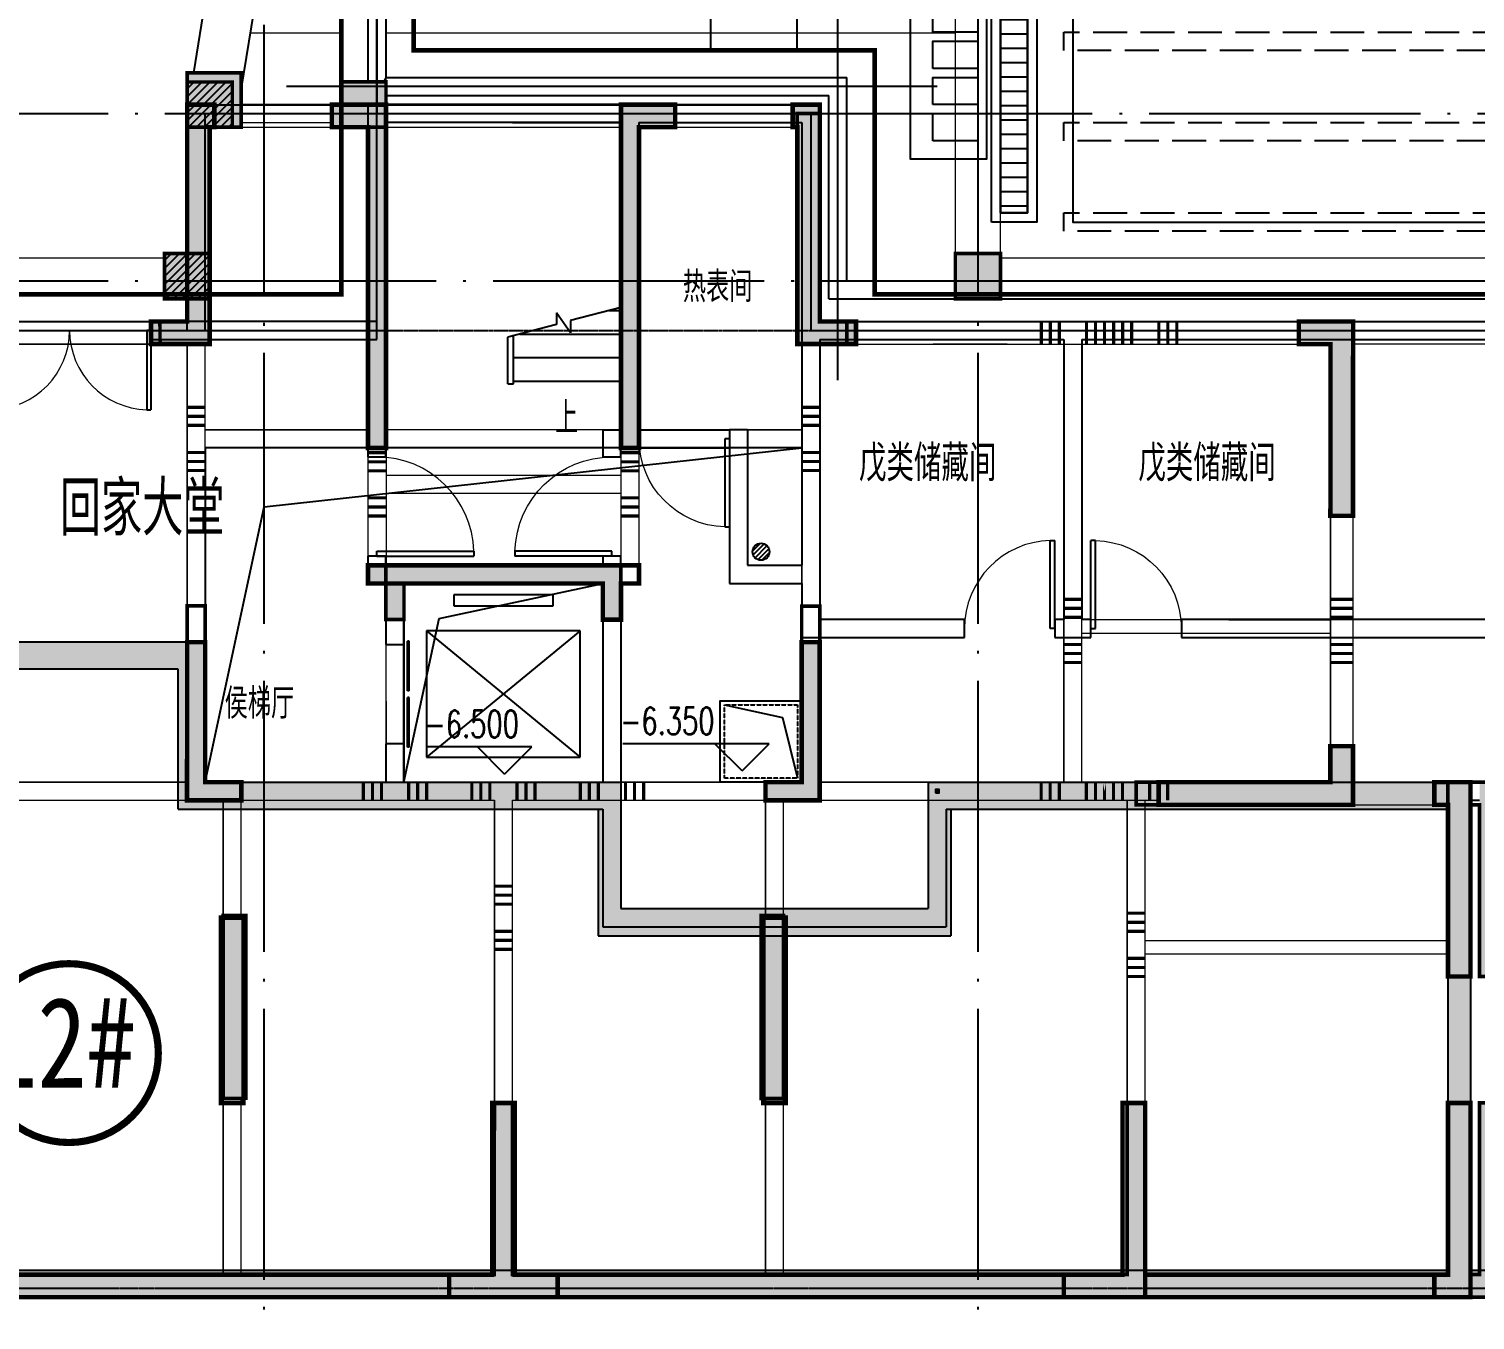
# Model space of a CAD drawing. Extents: x 290727 to 13733020, y 1731457 to 3643100.
# Drawn here: x 613512 to 629512, y 2141326 to 2155617 of the extents above; entities that cross this region are included whole.
import ezdxf
from ezdxf.enums import TextEntityAlignment as Align

# ---------------------------------------------------------------- set-up
doc = ezdxf.new("R2010")
doc.units = 0
doc.header["$LTSCALE"] = 10
for name, pattern in [('__DASH', [0.35, 0.25, -0.1]), ('DASH', [0.35, 0.25, -0.1]), ('DASHED', [0.75, 0.5, -0.25]), ('DOTE', [2.42, 2, -0.2, 0.02, -0.2]), ('线型3', [500, 300, -200])]:
    doc.linetypes.add(name, pattern=pattern)
doc.layers.get('0').update_dxf_attribs({"linetype": 'CONTINUOUS'})
for name, color, linetype in [('AXIS', 3, 'CONTINUOUS'), ('BEAM_CON', 4, 'CONTINUOUS'), ('BEAM_CONT', 4, 'CONTINUOUS'), ('BEAM_DASH', 144, 'DASHED'), ('BEAM_SE', 144, 'DASHED'), ('COLU', 2, 'CONTINUOUS'), ('COLUMN', 9, 'CONTINUOUS'), ('DIM_ELEV', 3, 'CONTINUOUS'), ('DIM_SYMB', 3, 'CONTINUOUS'), ('DIM_给水', 3, 'CONTINUOUS'), ('DOTE', 8, 'DOTE'), ('EQUIP_地漏', 7, 'CONTINUOUS'), ('EVTR', 2, 'CONTINUOUS'), ('pl', 7, 'CONTINUOUS'), ('PROMPT', 1, 'CONTINUOUS'), ('PUB_HATCH', 8, 'CONTINUOUS'), ('PUB_TEXT', 7, 'CONTINUOUS'), ('STAIR', 2, 'CONTINUOUS'), ('TWT_TEXT', 7, 'CONTINUOUS'), ('WALL', 255, 'CONTINUOUS'), ('WINDOW', 4, 'CONTINUOUS'), ('主楼楼号', 6, 'CONTINUOUS'), ('作业图', 4, 'CONTINUOUS'), ('回家路线', 4, 'CONTINUOUS'), ('排水', 61, 'CONTINUOUS'), ('文字', 4, 'CONTINUOUS'), ('柱', 2, 'CONTINUOUS'), ('水箱', 7, 'CONTINUOUS'), ('洞口边线', 7, 'CONTINUOUS'), ('看线', 163, 'CONTINUOUS'), ('防火分区示意线', 4, 'CONTINUOUS'), ('防火分区线', 7, 'CONTINUOUS')]:
    doc.layers.add(name, color=color, linetype=linetype)
doc.layers.add('DIM_MODI', color=6, linetype='CONTINUOUS', plot=False)
for name, color, linetype, lineweight in [('S_ConcWall', 8, 'CONTINUOUS', 35), ('S_DoorDash', 174, '线型3', 18), ('S_Hole', 9, 'CONTINUOUS', 18), ('S_SubBeamHoop', 1, 'CONTINUOUS', 40)]:
    doc.layers.add(name, color=color, linetype=linetype, lineweight=lineweight)
doc.layers.get('0').off()
doc.styles.add('_TCH_DIM', font='SIMPLEX', dxfattribs={"bigfont": 'GBCBIG'})
doc.styles.add('HNSJY', font='HNSJY-07', dxfattribs={"width": 0.8, "bigfont": 'HNSJY-HZ'})
doc.styles.add('黑体', font='simhei.ttf', dxfattribs={"width": 0.7})
pattern_1 = [(90, (-619662.33, -2149479.24), (-158.75, 1e-14), [])]

# ---------------------------------------------------------------- blocks, each defined once
blk = doc.blocks.new('A$C55C93FC2')
at = {"layer": 'DOTE', "linetype": 'DOTE', "ltscale": 150}
for p, q in [((131184.1, 127235.5), (131184.1, 12200)), ((139084.1, 127235.5), (139084.1, 12200)), ((10299.5, 28242.4), (252290.8, 28242.4)), ((10299.5, 26392.4), (252290.8, 26392.4)), ((10299.5, 15242.4), (252290.8, 15242.4))]:
    blk.add_line(p, q, dxfattribs=at)
blk = doc.blocks.new('A$C1EDA5D86')
at = {"layer": 'DOTE'}
for p, q in [((5961, 19100), (71664, 19100)), ((5961, 8500), (71664, 8500))]:
    blk.add_line(p, q, dxfattribs=at)
blk = doc.blocks.new('A$C77C449D8')
at = {"layer": '看线'}
h = blk.add_hatch(dxfattribs=at)
h.set_pattern_fill('ANSI31', color=256, scale=100, angle=45, style=0)
h.set_pattern_definition(pattern_1)
h.paths.add_polyline_path([(7250, 8051), (4400, 8051), (4400, 8351), (7250, 8351)])
h = blk.add_hatch(dxfattribs=at)
h.set_pattern_fill('ANSI31', color=256, scale=100, angle=45, style=0)
h.set_pattern_definition(pattern_1)
h.paths.add_polyline_path([(13700, 8351), (8950, 8351), (8950, 8051), (13700, 8051)])
h = blk.add_hatch(dxfattribs=at)
h.set_pattern_fill('ANSI31', color=256, scale=100, angle=495.0027, style=0)
h.set_pattern_definition([(180.002708, (-620762.33, -2149479.24), (0.007502, -158.75), [])])
h.paths.add_polyline_path([(4700, 8051), (4400, 8051), (4400, 4101), (4700, 4101)])
h = blk.add_hatch(dxfattribs=at)
h.set_pattern_fill('ANSI31', color=256, scale=100, angle=495.0027, style=0)
h.set_pattern_definition([(180.002708, (-619462.33, -2149479.24), (0.007502, -158.75), [])])
h.paths.add_polyline_path([(13700, 4101), (13400, 4101), (13400, 8051), (13700, 8051)])
for points in [[(4300, 4001), (4300, 4501), (4300, 4501), (4300, 8451), (7250, 8451), (7250, 7951), (4800, 7951), (4800, 4001)], [(7250, 8051), (4400, 8051), (4400, 8351), (7250, 8351)], [(8950, 8451), (13800, 8451), (13800, 4001), (13300, 4001), (13300, 7951), (8950, 7951)], [(13700, 8351), (8950, 8351), (8950, 8051), (13700, 8051)], [(4700, 8051), (4400, 8051), (4400, 4101), (4700, 4101)], [(13700, 4101), (13400, 4101), (13400, 8051), (13700, 8051)]]:
    blk.add_lwpolyline(points, close=True)
at = {"layer": 'DIM_给水', "color": 8}
for points in [[(1191, 7101), (2151, 7101), (2151, 7701), (1191, 7701), (1191, 7101)], [(4250, 7601), (3400, 7601), (3400, 4701), (4250, 4701), (4250, 7601)], [(1191, 5901), (2151, 5901), (2151, 6501), (1191, 6501), (1191, 5901)]]:
    blk.add_lwpolyline(points, dxfattribs=at)
at = {"layer": 'TWT_TEXT', "color": 8}
for points in [[(3650, 6101), (3650, 6401), (4150, 6401), (4150, 6101)], [(3650, 5701), (3650, 6001), (4150, 6001), (4150, 5701)], [(3650, 5301), (3650, 5601), (4150, 5601), (4150, 5301)], [(3650, 4901), (3650, 5201), (4150, 5201), (4150, 4901)]]:
    blk.add_lwpolyline(points, close=True, dxfattribs=at)
at = {"layer": '排水'}
for points in [[(4400, 4101), (4400, 4401), (4400, 4401), (4400, 8351), (7250, 8351), (7250, 8051), (4700, 8051), (4700, 4101)], [(8950, 8351), (13700, 8351), (13700, 4101), (13400, 4101), (13400, 8051), (8950, 8051)]]:
    blk.add_lwpolyline(points, close=True, dxfattribs=at)
at = {"layer": '水箱', "color": 8, "linetype": '__DASH', "ltscale": 150, "flags": 128}
for points in [[(5100, 7401), (5100, 7601), (13100, 7601), (13300, 7601), (13300, 7401)], [(5100, 6401), (5100, 6601), (13100, 6601), (13300, 6601), (13300, 6401)], [(5100, 5901), (5100, 6101), (13100, 6101), (13300, 6101), (13300, 5901)], [(5100, 4901), (5100, 5101), (13100, 5101), (13300, 5101), (13300, 4901)], [(5100, 3901), (5100, 4101), (13100, 4101), (13300, 4101), (13300, 3901)]]:
    blk.add_lwpolyline(points, close=True, dxfattribs=at)
at = {"layer": '水箱', "color": 8, "linetype": 'Continuous', "flags": 128}
blk.add_lwpolyline([(5200, 7501), (5200, 4001), (13200, 4001), (13200, 7501)], close=True, dxfattribs=at)
blk = doc.blocks.new('A$C0FD13E37')
h = blk.add_hatch(color=0)
h.dxf.hatch_style = 1
h.paths.add_polyline_path([(13575, 4200), (13825, 4200), (13825, 2150), (13575, 2150)])
h.paths.add_polyline_path([(7575, 4200), (7825, 4200), (7825, 2150), (7575, 2150)])
h.paths.add_polyline_path([(3600, 0), (3600, 2150), (3850, 2150), (3850, 250), (4500, 250), (4500, 0)])
h.paths.add_polyline_path([(8800, 12950), (8800, 13200), (9400, 13200), (9400, 9400), (9200, 9400), (9200, 12950)])
h.paths.add_polyline_path([(12200, 12950), (12200, 9400), (12000, 9400), (12000, 13200), (12600, 13200), (12600, 12950)])
h.paths.add_polyline_path([(7200, 5500), (7200, 7250), (7400, 7250), (7400, 5700), (7800, 5700), (7800, 5500)])
h.paths.add_polyline_path([(14000, 5700), (14000, 7250), (14200, 7250), (14200, 5500), (13600, 5500), (13600, 5700)])
h.paths.add_polyline_path([(0, 0), (0, 2150), (250, 2150), (250, 250), (400, 250), (400, 0)])
h.paths.add_polyline_path([(250, 5450), (250, 3550), (0, 3550), (0, 5700), (400, 5700), (400, 5450)])
h.paths.add_polyline_path([(10100, 250), (10575, 250), (10575, 2150), (10825, 2150), (10825, 250), (11300, 250), (11300, 0), (10575, 0), (10100, 0)])
h.paths.add_polyline_path([(17550, 250), (17550, 2150), (17800, 2150), (17800, 0), (16900, 0), (16900, 250)])
h.paths.add_polyline_path([(19850, 5700), (19850, 6050), (20100, 6050), (20100, 5450), (17950, 5450), (17950, 5700)])
h.paths.add_polyline_path([(7450, 12950), (7450, 10550), (6800, 10550), (6800, 10800), (7200, 10800), (7200, 13200), (7500, 13200), (7500, 12950)])
h.paths.add_polyline_path([(14200, 13200), (14200, 10800), (14600, 10800), (14600, 10550), (13950, 10550), (13950, 12950), (13900, 12950), (13900, 13200)])
h.paths.add_polyline_path([(19850, 10550), (19500, 10550), (19500, 10800), (20100, 10800), (20100, 8650), (19850, 8650)])
h.paths.add_polyline_path([(1300, 5450), (1300, 6100), (1550, 6100), (1550, 5700), (3450, 5700), (3450, 5450)])
h.paths.add_polyline_path([(1550, 10550), (1550, 8650), (1300, 8650), (1300, 10800), (1900, 10800), (1900, 10550)])
h.paths.add_polyline_path([(28775, 4200), (29025, 4200), (29025, 2150), (28775, 2150)])
h.paths.add_polyline_path([(34775, 4199), (35025, 4199), (35025, 2149), (34775, 2149)])
h.paths.add_polyline_path([(38750, 250), (38750, 2149), (39000, 2149), (39000, 0), (38100, 0), (38100, 250)])
h.paths.add_polyline_path([(33400, 12949), (33800, 12949), (33800, 13199), (33200, 13199), (33200, 9399), (33400, 9399)])
h.paths.add_polyline_path([(30600, 13200), (30600, 9400), (30400, 9400), (30400, 12950), (30000, 12950), (30000, 13200)])
h.paths.add_polyline_path([(35200, 5700), (35200, 7249), (35400, 7249), (35400, 5500), (34800, 5500), (34800, 5700)])
h.paths.add_polyline_path([(28400, 5500), (28400, 7250), (28600, 7250), (28600, 5700), (29000, 5700), (29000, 5500)])
h.paths.add_polyline_path([(31300, 250), (31774, 250), (31775, 2150), (32025, 2150), (32024, 250), (32500, 250), (32500, 0), (32024, 0), (31300, 0)])
h.paths.add_polyline_path([(24800, 0), (24800, 2150), (25050, 2150), (25050, 250), (25700, 250), (25700, 0)])
h.paths.add_polyline_path([(22500, 5450), (22500, 6050), (22750, 6050), (22750, 5700), (24650, 5700), (24650, 5450)])
h.paths.add_polyline_path([(22500, 10800), (23100, 10800), (23100, 10550), (22750, 10550), (22750, 8650), (22500, 8650)])
h.paths.add_polyline_path([(28650, 12950), (28650, 10550), (28000, 10550), (28000, 10800), (28400, 10800), (28400, 13200), (28700, 13200), (28700, 12950)])
h.paths.add_polyline_path([(35400, 13199), (35400, 10799), (35800, 10799), (35800, 10549), (35150, 10549), (35150, 12949), (35100, 12949), (35100, 13199)])
h.paths.add_polyline_path([(41050, 5700), (41050, 6099), (41300, 6099), (41300, 5450), (39150, 5450), (39150, 5700)])
h.paths.add_polyline_path([(41300, 10799), (41300, 8649), (41050, 8649), (41050, 10549), (40700, 10549), (40700, 10799)])
h.paths.add_polyline_path([(42350, 5450), (42200, 5450), (42200, 5700), (42600, 5700), (42600, 3549), (42350, 3549)])
h.paths.add_polyline_path([(42600, 0), (42200, 0), (42200, 250), (42350, 250), (42350, 2149), (42600, 2149)])
h.paths.add_polyline_path([(21600, 0), (21175, 0), (21000, 0), (21000, 250), (21175, 250), (21175, 2150), (21425, 2150), (21425, 250), (21600, 250)])
h.paths.add_polyline_path([(30600, 8100), (30400, 8100), (30400, 7900), (30600, 7900), (30600, 7500), (30800, 7500), (30800, 7900), (33000, 7899), (33000, 7500), (33200, 7500), (33200, 7900), (33200, 7900), (33200, 8099)])
h.paths.add_polyline_path([(56275, 4200), (56525, 4200), (56525, 2150), (56275, 2150)])
h.paths.add_polyline_path([(50275, 4200), (50525, 4200), (50525, 2150), (50275, 2150)])
h.paths.add_polyline_path([(46300, 0), (46300, 2150), (46550, 2150), (46550, 250), (47200, 250), (47200, 0)])
h.paths.add_polyline_path([(51500, 12950), (51500, 13200), (52100, 13200), (52100, 9400), (51900, 9400), (51900, 12950)])
h.paths.add_polyline_path([(54900, 12950), (54900, 9400), (54700, 9400), (54700, 13200), (55300, 13200), (55300, 12950)])
h.paths.add_polyline_path([(49900, 5500), (49900, 7250), (50100, 7250), (50100, 5700), (50500, 5700), (50500, 5500)])
h.paths.add_polyline_path([(56700, 5700), (56700, 7250), (56900, 7250), (56900, 5500), (56300, 5500), (56300, 5700)])
h.paths.add_polyline_path([(42700, 0), (42700, 2150), (42950, 2150), (42950, 250), (43100, 250), (43100, 0)])
h.paths.add_polyline_path([(42950, 5450), (42950, 3550), (42700, 3550), (42700, 5700), (43100, 5700), (43100, 5450)])
h.paths.add_polyline_path([(52800, 250), (53275, 250), (53275, 2150), (53525, 2150), (53525, 250), (54000, 250), (54000, 0), (53275, 0), (52800, 0)])
h.paths.add_polyline_path([(60250, 250), (60250, 2150), (60500, 2150), (60500, 0), (59600, 0), (59600, 250)])
h.paths.add_polyline_path([(62550, 5700), (62550, 6050), (62800, 6050), (62800, 5450), (60300, 5450), (60300, 5700)])
h.paths.add_polyline_path([(50150, 12950), (50150, 10550), (49500, 10550), (49500, 10800), (49900, 10800), (49900, 13200), (50200, 13200), (50200, 12950)])
h.paths.add_polyline_path([(56900, 13200), (56900, 10800), (57300, 10800), (57300, 10550), (56650, 10550), (56650, 12950), (56600, 12950), (56600, 13200)])
h.paths.add_polyline_path([(62550, 10550), (62200, 10550), (62200, 10800), (62800, 10800), (62800, 8650), (62550, 8650)])
h.paths.add_polyline_path([(44000, 5450), (44000, 6100), (44250, 6100), (44250, 5700), (46500, 5700), (46500, 5450)])
h.paths.add_polyline_path([(44250, 10550), (44250, 8650), (44000, 8650), (44000, 10800), (44600, 10800), (44600, 10550)])
h.paths.add_polyline_path([(63850, 0), (63675, 0), (63675, 250), (63850, 250), (63850, 2150), (64100, 2150), (64100, 250), (64100, 0)])
h.paths.add_polyline_path([(63850, 3549), (63850, 5450), (63700, 5450), (63700, 5700), (64100, 5700), (64100, 3549)])
h.paths.add_polyline_path([(52100, 8100), (51900, 8100), (51900, 7900), (52100, 7900), (52100, 7500), (52300, 7500), (52300, 7900), (54500, 7900), (54500, 7500), (54700, 7500), (54700, 7900), (54900, 7900), (54900, 8100)])
h.paths.add_polyline_path([(9600, 7900), (11800, 7900)], flags=17)
edge = h.paths.add_edge_path()
edge.add_line((11800, 7500), (11800, 7900))
edge.add_line((11800, 7500), (11800, 7900))
edge = h.paths.add_edge_path()
edge.add_line((12000, 8100), (9400, 8100))
edge.add_line((9400, 8100), (9200, 8100))
edge.add_line((9200, 8100), (9200, 7900))
edge.add_line((9200, 7900), (9400, 7900))
at = {"layer": 'S_ConcWall', "color": 0, "lineweight": 35, "ltscale": 1}
for points in [[(28650, 12950), (28650, 10550), (28000, 10550), (28000, 10800), (28400, 10800), (28400, 13200), (28700, 13200), (28700, 12950)], [(30600, 13200), (30600, 9400), (30400, 9400), (30400, 12950), (30000, 12950), (30000, 13200)], [(33400, 12949), (33800, 12949), (33800, 13199), (33200, 13199), (33200, 9399), (33400, 9399)], [(35400, 13199), (35400, 10799), (35800, 10799), (35800, 10549), (35150, 10549), (35150, 12949), (35100, 12949), (35100, 13199)], [(41300, 10799), (41300, 8649), (41050, 8649), (41050, 10549), (40700, 10549), (40700, 10799)], [(28400, 5500), (28400, 7250), (28600, 7250), (28600, 5700), (29000, 5700), (29000, 5500)], [(35200, 5700), (35200, 7249), (35400, 7249), (35400, 5500), (34800, 5500), (34800, 5700)], [(41050, 5700), (41050, 6099), (41300, 6099), (41300, 5450), (39150, 5450), (39150, 5700)], [(42350, 5450), (42200, 5450), (42200, 5700), (42600, 5700), (42600, 3549), (42350, 3549)], [(28775, 4200), (29025, 4200), (29025, 2150), (28775, 2150)], [(34775, 4199), (35025, 4199), (35025, 2149), (34775, 2149)], [(31300, 250), (31774, 250), (31775, 2150), (32025, 2150), (32024, 250), (32500, 250), (32500, 0), (32024, 0), (31300, 0)], [(38750, 250), (38750, 2149), (39000, 2149), (39000, 0), (38100, 0), (38100, 250)], [(42600, 0), (42200, 0), (42200, 250), (42350, 250), (42350, 2149), (42600, 2149)]]:
    blk.add_lwpolyline(points, close=True, dxfattribs=at)
at = {"layer": 'S_ConcWall', "color": 0}
blk.add_lwpolyline([(30600, 8100), (30400, 8100), (30400, 7900), (30600, 7900), (30600, 7500), (30800, 7500), (30800, 7900), (33000, 7899), (33000, 7500), (33200, 7500), (33200, 7900), (33200, 7900), (33200, 8099)], close=True, dxfattribs=at)
blk = doc.blocks.new('A$C71BC4E5A')
at = {"layer": 'DIM_SYMB'}
blk.add_lwpolyline([(-525, 2010, 0, 0, 0), (-525, 2360, 80, 0, 0), (-525, 2660, 0, 0, 0)], format="xyseb", dxfattribs=at)
at = {"layer": 'STAIR'}
for p, q in [((-611, 2894), (-612, 2767)), ((-458, 2673), (-611, 2894)), ((100, 2955), (-457, 2808)), ((-33, 2920), (100, 2920)), ((100, 2140), (100, 2955)), ((-612, 2767), (-1150, 2625)), ((-457, 2808), (-458, 2673)), ((-1150, 2140), (-1150, 2625)), ((-1150, 2110), (-1150, 2625)), ((-1090, 2110), (-1090, 2641)), ((-1017, 2660), (100, 2660)), ((-1090, 2400), (100, 2400)), ((-1150, 2110), (-1090, 2110)), ((-1090, 2140), (100, 2140))]:
    blk.add_line(p, q, dxfattribs=at)
at = {"layer": 'PUB_TEXT', "style": '_TCH_DIM'}
blk.add_text('上', height=357, dxfattribs=at).set_placement((-629, 1555))
blk = doc.blocks.new('$TwtSys$00000141')
for p, q in [((-94, 8), (-10, 92)), ((-94, 8), (-10, 92)), ((-87, -35), (35, 87)), ((-87, -35), (35, 87)), ((-66, -66), (66, 66)), ((-66, -66), (66, 66)), ((-32, -87), (88, 33)), ((-32, -87), (88, 33)), ((11, -92), (92, -11)), ((11, -92), (92, -11))]:
    blk.add_line(p, q)
blk.add_circle((0, 0), 94)
blk.add_circle((0, 0), 94)
blk = doc.blocks.new('$DorLib2D$00000001')
for p, q in [((0.45, 0.975), (0.5, 0.975)), ((0.45, 0), (0.45, 0.975)), ((0.5, 0), (0.5, 0.975)), ((0.5, 0), (0.45, 0))]:
    blk.add_line(p, q)
at = {"lineweight": 13}
blk.add_arc((0.475, 0), 0.975, 91.4693, 180, dxfattribs=at)
blk = doc.blocks.new('$DorLib2D$00000127')
at = {"color": 0, "linetype": 'Continuous'}
for p, q in [((-0.033, 0.795, -93.75), (-0.533, 0.795, -93.75)), ((-0.533, 0.795, -93.75), (-0.533, 0.69, -93.75)), ((-0.033, 0.795, -93.75), (-0.033, 0.69, -93.75)), ((0.033, 0.795, -93.75), (0.033, 0.69, -93.75)), ((0.533, 0.795, -93.75), (0.033, 0.795, -93.75)), ((0.533, 0.795, -93.75), (0.533, 0.69, -93.75)), ((-0.033, 0.69, -93.75), (-0.533, 0.69, -93.75)), ((0.533, 0.69, -93.75), (0.033, 0.69, -93.75)), ((0.5, 0.5, -93.75), (-0.5, 0.5, -93.75))]:
    blk.add_line(p, q, dxfattribs=at)
blk = doc.blocks.new('$DorLib2D$00000002')
for p, q in [((-0.5, 0), (-0.5, 0.4875)), ((-0.475, 0.4875), (-0.5, 0.4875)), ((-0.475, 0), (-0.475, 0.4875)), ((0.475, 0), (0.475, 0.4875)), ((0.475, 0.4875), (0.5, 0.4875)), ((0.5, 0), (0.5, 0.4875)), ((-0.5, 0), (-0.475, 0)), ((0.5, 0), (0.475, 0))]:
    blk.add_line(p, q)
at = {"lineweight": 13}
for centre, start, end in [((-0.4875, 0), 0, 88.53072), ((0.4875, 0), 91.46928, 180)]:
    blk.add_arc(centre, 0.4875, start, end, dxfattribs=at)
blk = doc.blocks.new('_FZH')
blk.add_lwpolyline([(-0.5, -0.5), (0.5, -0.5), (0.5, 0.5), (-0.5, 0.5)], close=True)
at = {"layer": 'PUB_HATCH'}
blk.add_solid([(-0.5, -0.5), (0.5, -0.5), (-0.5, 0.5), (0.5, 0.5)], dxfattribs=at)
blk = doc.blocks.new('车库建筑作业图')
at = {"layer": 'PUB_HATCH', "linetype": 'Continuous'}
for points in [[(615163, 2148530), (615463, 2148830), (612562, 2148830), (612262, 2148530)], [(615163, 2148530), (615463, 2148830), (612562, 2148830), (612262, 2148530)], [(615163, 2146980), (615463, 2147280), (615463, 2148830), (615163, 2148530)], [(615163, 2146980), (615463, 2147280), (615463, 2148830), (615163, 2148530)], [(615463, 2147280), (615163, 2146980), (617562, 2146980), (617562, 2147280)], [(615463, 2147280), (615163, 2146980), (619812, 2146980), (620062, 2147280)], [(617562, 2147280), (617562, 2146980), (619862, 2146980), (620062, 2147280)], [(620062, 2147280), (619812, 2146980), (619812, 2145580), (620062, 2145880)], [(623462, 2147280), (623662, 2146980), (629212, 2146980), (629462, 2147280)], [(623712, 2146980), (623462, 2147280), (623462, 2145880), (623712, 2145580)], [(623462, 2147280), (623712, 2146980), (629212, 2146980), (629462, 2147280)], [(629462, 2147280), (629212, 2146980), (629212, 2141880), (629346, 2141780), (629462, 2141880)], [(629462, 2147280), (629212, 2146980), (629212, 2141880), (629346, 2141780), (629462, 2141880)], [(620062, 2145880), (619812, 2145580), (623712, 2145580), (623462, 2145880)], [(587162, 2141880), (586862, 2141580), (629362, 2141580), (629346, 2141780), (629212, 2141880)], [(587162, 2141880), (586862, 2141580), (629362, 2141580), (629346, 2141780), (629212, 2141880)], [(629346, 2141780), (629362, 2141580), (629662, 2141580), (629662, 2141880), (629462, 2141880)], [(629346, 2141780), (629362, 2141580), (650962, 2141580), (650662, 2141880), (629462, 2141880)]]:
    blk.add_hatch(color=256, dxfattribs=at).paths.add_polyline_path(points)
at = {"layer": 'PUB_HATCH'}
for points in [[(620062, 2147280), (619862, 2146980), (619862, 2145680), (620062, 2145880)], [(623662, 2146980), (623462, 2147280), (623462, 2145880), (623662, 2145680)], [(620062, 2145880), (619862, 2145680), (623662, 2145680), (623462, 2145880)]]:
    blk.add_hatch(color=256, dxfattribs=at).paths.add_polyline_path(points)
blk.add_lwpolyline([(622062, 2148180), (622062, 2147280), (621162, 2147280), (621162, 2148180)], close=True)
blk.add_lwpolyline([(621207, 2148135), (621850, 2147996), (622017, 2147325)])
at = {"layer": 'DIM_ELEV'}
for p, q in [((621702, 2147704), (620084, 2147704)), ((621402, 2147404), (621102, 2147704)), ((621402, 2147404), (621702, 2147704)), ((619075, 2147670), (617920, 2147670)), ((618775, 2147370), (618475, 2147670)), ((618775, 2147370), (619075, 2147670))]:
    blk.add_line(p, q, dxfattribs=at)
at = {"layer": 'DIM_MODI', "linetype": 'Continuous'}
blk.add_line((650962, 2141580), (586862, 2141580), dxfattribs=at)
at = {"layer": 'DOTE', "linetype": 'Continuous', "ltscale": 150}
blk.add_line((617363, 2153680), (617363, 2159180), dxfattribs=at)
at = {"layer": 'DOTE', "linetype": 'Continuous'}
for p, q in [((622462, 2151730), (622462, 2156080)), ((623562, 2154980), (616363, 2154980))]:
    blk.add_line(p, q, dxfattribs=at)
at = {"layer": 'EVTR'}
for p, q in [((618212, 2149355), (618212, 2149230)), ((619312, 2149355), (618212, 2149355)), ((619312, 2149230), (619312, 2149355)), ((618212, 2149230), (619312, 2149230)), ((619612, 2148955), (617912, 2148955)), ((617912, 2148955), (617912, 2147555)), ((619612, 2148955), (617912, 2147555)), ((617912, 2148955), (619612, 2147555)), ((619612, 2147555), (619612, 2148955)), ((617912, 2147555), (619612, 2147555))]:
    blk.add_line(p, q, dxfattribs=at)
at = {"layer": 'PROMPT'}
for p, q in [((623542, 2147160), (623582, 2147200)), ((623542, 2147200), (623582, 2147160))]:
    blk.add_line(p, q, dxfattribs=at)
blk.add_lwpolyline([(623542, 2147160), (623582, 2147160), (623582, 2147200), (623542, 2147200)], close=True, dxfattribs=at)
at = {"layer": 'WALL'}
for p, q in [((617263, 2156330), (617263, 2155029)), ((617463, 2155080), (617463, 2156330)), ((617438, 2155029), (617463, 2155080)), ((617262, 2154780), (617262, 2150880)), ((620162, 2154780), (617262, 2154780)), ((620162, 2154780), (622262, 2154780)), ((622262, 2154780), (622262, 2152380)), ((615262, 2152280), (615262, 2154680)), ((615262, 2154680), (615462, 2154680)), ((615462, 2152280), (615462, 2154680)), ((617462, 2150880), (617462, 2154580)), ((620062, 2154580), (617462, 2154580)), ((620062, 2154580), (620062, 2151180)), ((620262, 2154580), (620262, 2151180)), ((620262, 2154580), (622062, 2154580)), ((622062, 2154580), (622062, 2152280)), ((617362, 2152380), (614862, 2152380)), ((614862, 2152380), (614862, 2152180)), ((617362, 2152180), (617362, 2152380)), ((622262, 2152380), (625062, 2152380)), ((625062, 2152380), (629962, 2152380)), ((615262, 2152280), (615462, 2152280)), ((622062, 2152280), (622062, 2149680)), ((614862, 2152180), (617362, 2152180)), ((622262, 2152180), (624962, 2152180)), ((622262, 2152180), (622262, 2149580)), ((624962, 2152180), (624962, 2149080)), ((625162, 2152180), (625162, 2149080)), ((625162, 2152180), (629862, 2152180)), ((619862, 2151180), (620062, 2151180)), ((619862, 2151180), (619862, 2150880)), ((620262, 2150980), (620262, 2151180)), ((621462, 2151180), (621262, 2151180)), ((621262, 2151180), (621262, 2150980)), ((621462, 2151180), (621462, 2149680)), ((620062, 2150980), (620162, 2150980)), ((620062, 2150880), (620062, 2150980)), ((620162, 2150980), (620262, 2150980)), ((621262, 2150980), (621262, 2149480)), ((617262, 2150880), (617462, 2150880)), ((619862, 2150880), (620062, 2150880)), ((617462, 2149780), (617262, 2149780)), ((617262, 2149780), (617262, 2149480)), ((617462, 2149680), (617462, 2149780)), ((617462, 2149680), (617562, 2149680)), ((617562, 2149680), (619862, 2149680)), ((620062, 2149780), (619862, 2149780)), ((619862, 2149780), (619862, 2149680)), ((620062, 2149580), (620062, 2149780)), ((621462, 2149680), (622062, 2149680)), ((617262, 2149480), (617462, 2149480)), ((617462, 2149480), (617462, 2148805)), ((617662, 2148805), (617662, 2149480)), ((617662, 2149480), (619862, 2149480)), ((619862, 2149480), (619862, 2147280)), ((620062, 2149580), (620062, 2147280)), ((621262, 2149480), (622062, 2149480)), ((622062, 2149480), (622062, 2148880)), ((622262, 2149580), (622262, 2149080)), ((623863, 2149080), (622262, 2149080)), ((623863, 2148880), (623863, 2149080)), ((624962, 2149080), (624863, 2149080)), ((624863, 2149080), (624863, 2148880)), ((625263, 2149080), (625162, 2149080)), ((625263, 2148880), (625263, 2149080)), ((629862, 2149080), (626263, 2149080)), ((626263, 2149080), (626263, 2148880)), ((622062, 2148880), (623863, 2148880)), ((624863, 2148880), (625062, 2148880)), ((625062, 2148880), (625263, 2148880)), ((626263, 2148880), (629962, 2148880)), ((617462, 2148805), (617662, 2148805)), ((617662, 2147705), (617462, 2147705)), ((617462, 2147705), (617462, 2147280)), ((617662, 2147280), (617662, 2147705)), ((620062, 2147280), (620062, 2145880)), ((623462, 2147280), (623462, 2145880)), ((629462, 2147280), (629662, 2147280)), ((629462, 2147080), (629562, 2147080)), ((619862, 2146980), (619862, 2145680)), ((623662, 2146980), (623662, 2145680)), ((620062, 2145880), (623462, 2145880)), ((619862, 2145680), (623662, 2145680))]:
    blk.add_line(p, q, dxfattribs=at)
at = {"layer": 'WALL', "linetype": 'Continuous'}
for p, q in [((617463, 2155080), (617438, 2155029)), ((617463, 2155080), (622562, 2155080)), ((622562, 2152830), (622562, 2155080)), ((617464, 2154880), (622362, 2154880)), ((622362, 2152630), (622362, 2154880)), ((622562, 2152830), (623763, 2152830)), ((624263, 2152830), (631663, 2152830)), ((622362, 2152630), (623763, 2152630)), ((624263, 2152630), (631663, 2152630)), ((615463, 2148830), (612562, 2148830)), ((615463, 2148830), (612562, 2148830)), ((615463, 2147280), (615463, 2148830)), ((615463, 2147280), (615463, 2148830)), ((615163, 2148530), (612262, 2148530)), ((615163, 2148530), (612262, 2148530)), ((615163, 2146980), (615163, 2148530)), ((615163, 2146980), (615163, 2148530)), ((615463, 2147280), (617562, 2147280)), ((615463, 2147280), (620062, 2147280)), ((617562, 2147280), (620062, 2147280)), ((620062, 2147280), (620062, 2145880)), ((623462, 2147280), (629462, 2147280)), ((623462, 2147280), (623462, 2145880)), ((623462, 2147280), (629462, 2147280)), ((629462, 2147280), (629462, 2141880)), ((629462, 2147280), (629462, 2141880)), ((615163, 2146980), (617562, 2146980)), ((615163, 2146980), (619812, 2146980)), ((617562, 2146980), (619862, 2146980)), ((619812, 2146980), (619812, 2145580)), ((623662, 2146980), (629212, 2146980)), ((623712, 2146980), (623712, 2145580)), ((623712, 2146980), (629212, 2146980)), ((629212, 2146980), (629212, 2141880)), ((629212, 2146980), (629212, 2141880)), ((620062, 2145880), (623462, 2145880)), ((619812, 2145580), (623712, 2145580)), ((587162, 2141880), (629212, 2141880)), ((587162, 2141880), (629212, 2141880)), ((629462, 2141880), (629662, 2141880)), ((629462, 2141880), (650662, 2141880)), ((586862, 2141580), (629362, 2141580)), ((586862, 2141580), (629362, 2141580)), ((629362, 2141580), (629662, 2141580)), ((629362, 2141580), (650962, 2141580))]:
    blk.add_line(p, q, dxfattribs=at)
at = {"layer": 'WINDOW'}
for p, q in [((620262, 2151180), (621262, 2151180)), ((620262, 2150980), (621262, 2150980))]:
    blk.add_line(p, q, dxfattribs=at)
blk.add_lwpolyline([(618862, 2154580), (620062, 2154580)], dxfattribs=at)
at = {"layer": 'WINDOW', "linetype": 'DASH'}
blk.add_lwpolyline([(622017, 2148135), (622017, 2147325), (621207, 2147325), (621207, 2148135)], close=True, dxfattribs=at)
at = {"layer": '主楼楼号', "const_width": 79.2, "elevation": -1}
blk.add_lwpolyline([(612964, 2144281, 1), (614944, 2144281, 1)], format="xyb", close=True, dxfattribs=at)
at = {"layer": '防火分区示意线', "color": 2, "linetype": 'DASH', "ltscale": 300, "const_width": 50}
blk.add_lwpolyline([(612069, 2152680), (616969, 2152680), (616969, 2154680), (616969, 2155866), (616969, 2158580), (623619, 2158580), (623619, 2174180), (607819, 2174180)], dxfattribs=at)
at = {"layer": '防火分区示意线', "color": 3, "linetype": 'DASH', "ltscale": 300, "const_width": 50}
blk.add_lwpolyline([(608619, 2174980), (624419, 2174980), (624419, 2157780), (617769, 2157780), (617769, 2155380), (622869, 2155380), (622869, 2152680), (630969, 2152680), (633969, 2152680), (638469, 2152680), (638469, 2155080), (644069, 2155080), (644069, 2152780), (647619, 2152780), (647619, 2158480), (695169, 2158480)], dxfattribs=at)
at = {"layer": '防火分区线', "linetype": 'Continuous', "flags": 128}
for points in [[(612462, 2152280), (617362, 2152280), (617362, 2154680), (617363, 2155866), (617363, 2158180), (624012, 2158180), (624012, 2174580), (608212, 2174580)], [(608212, 2174580), (624012, 2174580), (624012, 2158180), (617363, 2158180), (617363, 2154680), (622162, 2154680), (622162, 2154680), (622162, 2152280), (630962, 2152280), (633962, 2152280), (638862, 2152280), (638862, 2154680), (643662, 2154680), (643662, 2152380), (648012, 2152380), (648012, 2158080), (695162, 2158080)]]:
    blk.add_lwpolyline(points, dxfattribs=at)
at = {"color": 8}
blk.add_blockref('A$C0FD13E37', (586862, 2141580), dxfattribs=at)
blk.add_blockref('A$C71BC4E5A', (619962, 2149580))
at = {"layer": 'COLUMN', "linetype": 'Continuous', "rotation": 270}
for p, xscale, yscale, zscale in [((615563, 2154830), 599.944340962451, 600.4121978234034, 600.4121978234034), ((617214, 2154779), 500, 500, 500), ((615263, 2152880), 500, 500, 500), ((624013, 2152880), 500, 500, 500)]:
    blk.add_blockref('_FZH', p, dxfattribs=dict(at, xscale=xscale, yscale=yscale, zscale=zscale))
at = {"layer": 'EQUIP_地漏'}
blk.add_blockref('$TwtSys$00000141', (621612, 2149830), dxfattribs=at)
at = {"layer": 'WINDOW', "linetype": 'Continuous', "xscale": 1800, "yscale": 1800, "zscale": -1800, "rotation": 180}
blk.add_blockref('$DorLib2D$00000002', (613962, 2152280), dxfattribs=at)
at = {"layer": 'WINDOW'}
for name, p, xscale, yscale, zscale, rotation in [('$DorLib2D$00000001', (620762, 2151080), -1000.000000000004, 1000.000000000004, 999.9999999999999, 179.9999912200942), ('$DorLib2D$00000001', (617362, 2150330), 1100, 1100, 1100, 270), ('$DorLib2D$00000001', (619962, 2150330), -1100, 1100, 1100, 90), ('$DorLib2D$00000127', (617562, 2148255), 1100, 200, 1100, 270)]:
    blk.add_blockref(name, p, dxfattribs=dict(at, xscale=xscale, yscale=yscale, zscale=zscale, rotation=rotation))
at = {"layer": 'WINDOW', "yscale": 1000}
for p, xscale, zscale in [((624363, 2148980), 1000, 1000), ((625763, 2148980), -1000, -1000)]:
    blk.add_blockref('$DorLib2D$00000001', p, dxfattribs=dict(at, xscale=xscale, zscale=zscale))
at = {"layer": '回家路线', "linetype": 'Continuous'}
blk.add_blockref('A$C77C449D8', (619862, 2149479), dxfattribs=at)
at = {"layer": '文字', "linetype": 'Continuous'}
for name, p in [('A$C55C93FC2', (484928, 2126437)), ('A$C1EDA5D86', (580262, 2133180))]:
    blk.add_blockref(name, p, dxfattribs=at)
at = {"layer": 'PUB_TEXT'}
for s, height, style, width, p in [('热表间', 337.6, 'HNSJY', 0.8, (620747, 2152593)), ('戊类储藏间', 400, 'HNSJY', 0.8, (622696, 2150610)), ('戊类储藏间', 400, 'HNSJY', 0.8, (625787, 2150610)), ('侯梯厅', 337.6, 'HNSJY', 0.8, (615678, 2147982)), ('-6.500', 297.5, '_TCH_DIM', 0.705882, (617890, 2147775)), ('-6.350', 297.5, '_TCH_DIM', 0.705882, (620054, 2147809))]:
    blk.add_text(s, height=height, dxfattribs=dict(at, style=style, width=width)).set_placement(p)
at = {"layer": '主楼楼号', "style": '黑体', "width": 0.8}
blk.add_text('12#', height=1000, dxfattribs=at).set_placement((613062, 2143599, -1), align=Align.BOTTOM_LEFT)
at = {"layer": '文字', "linetype": 'Continuous', "style": 'HNSJY', "width": 0.8}
blk.add_text('回家大堂', height=600, dxfattribs=at).set_placement((613854, 2150009))
blk = doc.blocks.new('12-l')
h = blk.add_hatch()
h.set_pattern_fill('ANSI31', color=0, scale=500)
h.set_pattern_definition([(45, (3490712.07, -867926.534), (-44.1941738, 44.1941738), [])])
h.paths.add_polyline_path([(783880, -933598), (783880, -933098), (783380, -933098), (783380, -933598)])
h = blk.add_hatch()
h.set_pattern_fill('ANSI31', color=0, scale=500)
h.set_pattern_definition([(45, (3490462.07, -869826.534), (-44.1941738, 44.1941738), [])])
h.paths.add_polyline_path([(783630, -935498), (783630, -934998), (783130, -934998), (783130, -935498)])
at = {"color": 0, "const_width": 50}
for points in [[(786280, -946298), (780680, -946298)], [(787480, -946298), (793080, -946298)], [(797180, -946298), (793980, -946298)], [(780680, -946548), (786280, -946548)], [(793080, -946548), (787480, -946548)], [(797180, -946548), (793980, -946548)]]:
    blk.add_lwpolyline(points, dxfattribs=at)
at = {"layer": 'AXIS', "color": 0, "const_width": 35}
for points in [[(783380, -933098), (783880, -933098), (783880, -933598), (783380, -933598)], [(783130, -934998), (783630, -934998), (783630, -935498), (783130, -935498)]]:
    blk.add_lwpolyline(points, close=True, dxfattribs=at)
at = {"layer": 'BEAM_CON', "color": 0, "lineweight": 18, "ltscale": 1}
for p, q in [((785581, -933598), (788181, -933598)), ((780581, -935748), (782981, -935748)), ((790781, -935748), (793181, -935748)), ((793181, -935748), (793981, -935748)), ((793981, -935748), (795681, -935749)), ((785381, -937148), (785381, -938448)), ((788380, -937148), (788380, -938448)), ((785581, -937448), (788180, -937448)), ((796280, -940449), (796280, -937899)), ((785781, -940848), (785781, -938648)), ((787981, -940848), (787980, -939048)), ((793280, -939198), (796030, -939199)), ((793330, -939198), (796030, -939199)), ((785681, -940848), (786880, -940848)), ((786880, -940848), (788081, -940848)), ((793280, -940848), (794130, -940848)), ((796280, -940848), (797180, -940848)), ((793980, -942598), (797330, -942599)), ((793980, -942598), (797330, -942599)), ((797580, -944399), (797580, -942999)), ((780680, -946548), (786280, -946548)), ((787480, -946548), (793080, -946548)), ((793980, -946548), (797180, -946548))]:
    blk.add_line(p, q, dxfattribs=at)
at = {"layer": 'BEAM_SE', "color": 0, "lineweight": 18, "ltscale": 1}
for p, q in [((785581, -933348), (788181, -933348)), ((780581, -935998), (782981, -935998)), ((783381, -939298), (783381, -935998)), ((783581, -939298), (783581, -935998)), ((790180, -939298), (790181, -935998)), ((790380, -939298), (790381, -935998)), ((790781, -935998), (793181, -935998)), ((793080, -940848), (793081, -935998)), ((793181, -935998), (793981, -935998)), ((793280, -940848), (793281, -935998)), ((793981, -935998), (795681, -935999)), ((783581, -936948), (785381, -936948)), ((788380, -936948), (790180, -936948)), ((783581, -937148), (785381, -937148)), ((785581, -937148), (785581, -938448)), ((788180, -937148), (788180, -938448)), ((788380, -937148), (790180, -937148)), ((785581, -937648), (788180, -937648)), ((796030, -940449), (796030, -937899)), ((785581, -940848), (785581, -938648)), ((788181, -940848), (788180, -939048)), ((793280, -939048), (796030, -939049)), ((780680, -940848), (783380, -940848)), ((783980, -940848), (785681, -940848)), ((788081, -940848), (789780, -940848)), ((790380, -940848), (793080, -940848)), ((780580, -941048), (783380, -941048)), ((783780, -942348), (783780, -941048)), ((783980, -941048), (785681, -941048)), ((783980, -942348), (783980, -941048)), ((785681, -941048), (786780, -941048)), ((786780, -944398), (786780, -941048)), ((786980, -941048), (788081, -941048)), ((786980, -944398), (786980, -941048)), ((788081, -941048), (789780, -941048)), ((789780, -942348), (789780, -941048)), ((789980, -942348), (789980, -941048)), ((790380, -941048), (793180, -941048)), ((793180, -941048), (794130, -941048)), ((793780, -944398), (793780, -941048)), ((793980, -944398), (793980, -941048)), ((796280, -941098), (797180, -941098)), ((793980, -942748), (797330, -942749)), ((797330, -944399), (797330, -942999)), ((783780, -946298), (783780, -944398)), ((783980, -946298), (783980, -944398)), ((789780, -946298), (789780, -944398)), ((789980, -946298), (789980, -944398)), ((780680, -946298), (786280, -946298)), ((787480, -946298), (793080, -946298)), ((793980, -946298), (797180, -946298))]:
    blk.add_line(p, q, dxfattribs=at)
at = {"layer": 'S_ConcWall', "color": 0, "lineweight": 35, "ltscale": 1, "const_width": 50}
for points in [[(783681, -933598), (783631, -933598), (783631, -935998), (782981, -935998), (782981, -935748), (783381, -935748), (783381, -933348), (783681, -933348)], [(784981, -933348), (785581, -933348), (785581, -937148), (785381, -937148), (785381, -933598), (784981, -933598)], [(788380, -937148), (788381, -933598), (788781, -933598), (788781, -933348), (788181, -933348), (788180, -937148)], [(790081, -933348), (790381, -933348), (790381, -935748), (790781, -935748), (790781, -935998), (790131, -935998), (790131, -933598), (790081, -933598)], [(795681, -935749), (796281, -935749), (796280, -937899), (796030, -937899), (796031, -935999), (795681, -935999)], [(783980, -941048), (783380, -941048), (783381, -939298), (783581, -939298), (783580, -940848), (783980, -940848)], [(789780, -940848), (790180, -940848), (790180, -939298), (790380, -939298), (790380, -941048), (789780, -941048)], [(794130, -940848), (796030, -940848), (796030, -940449), (796280, -940449), (796280, -941098), (794130, -941098)], [(797330, -942999), (797330, -941098), (797180, -941098), (797180, -940848), (797580, -940848), (797580, -942999)], [(783755, -944398), (783755, -942348), (784005, -942348), (784005, -944398)], [(789755, -944398), (789755, -942348), (790005, -942348), (790005, -944398)], [(786280, -946548), (786280, -946298), (786755, -946298), (786755, -944398), (787005, -944398), (787005, -946298), (787480, -946298), (787480, -946548), (787005, -946548)], [(793080, -946298), (793730, -946298), (793730, -944398), (793980, -944398), (793980, -946548), (793080, -946548)], [(797580, -944399), (797580, -946548), (797180, -946548), (797180, -946298), (797330, -946298), (797330, -944399)]]:
    blk.add_lwpolyline(points, close=True, dxfattribs=at)
at = {"layer": 'S_ConcWall', "color": 0, "const_width": 50}
blk.add_lwpolyline([(785581, -938448), (785381, -938448), (785381, -938648), (785581, -938648)], dxfattribs=at)
at = {"layer": 'S_ConcWall', "color": 0, "lineweight": 35, "ltscale": 1, "const_width": 50}
blk.add_lwpolyline([(785581, -938448), (788380, -938448), (788380, -938648), (788180, -938648), (788180, -939048), (787980, -939048), (787980, -938648), (785781, -938648), (785781, -938648), (785581, -938648), (785581, -938648)], dxfattribs=at)
at = {"layer": 'S_DoorDash', "color": 0, "linetype": 'Continuous', "lineweight": 18, "ltscale": 1}
for p, q in [((783681, -933348), (784981, -933348)), ((788781, -933348), (790081, -933348))]:
    blk.add_line(p, q, dxfattribs=at)
at = {"layer": 'S_DoorDash', "color": 0, "lineweight": 18, "ltscale": 1}
for p, q in [((783681, -933598), (784981, -933598)), ((788781, -933598), (790081, -933598))]:
    blk.add_line(p, q, dxfattribs=at)
at = {"layer": 'S_Hole', "color": 0, "ltscale": 1}
blk.add_lwpolyline([(785781, -940848), (787981, -940848), (787980, -938648), (785781, -938648), (785781, -940848)], close=True, dxfattribs=at)
blk.add_lwpolyline([(785781, -940848), (787981, -940848), (787980, -938648), (785781, -938648), (785781, -940848)], close=True, dxfattribs=at)
at = {"layer": 'S_SubBeamHoop', "color": 0, "linetype": 'Continuous', "ltscale": 1, "const_width": 35}
for points in [[(792831, -935748), (792831, -935998)], [(792931, -935748), (792931, -935998)], [(793031, -935748), (793031, -935998)], [(793331, -935748), (793331, -935998)], [(793431, -935748), (793431, -935998)], [(793531, -935748), (793531, -935998)], [(793631, -935748), (793631, -935998)], [(793731, -935748), (793731, -935998)], [(793831, -935748), (793831, -935998)], [(794131, -935748), (794131, -935998)], [(794231, -935748), (794231, -935998)], [(794331, -935748), (794331, -935998)], [(783381, -936698), (783581, -936698)], [(783381, -936798), (783581, -936798)], [(790180, -936698), (790380, -936698)], [(790180, -936798), (790380, -936798)], [(783381, -936898), (783581, -936898)], [(790180, -936898), (790380, -936898)], [(783381, -937198), (783581, -937198)], [(783381, -937298), (783581, -937298)], [(785381, -937201), (785581, -937201)], [(785381, -937301), (785581, -937301)], [(788180, -937201), (788380, -937201)], [(788180, -937301), (788380, -937301)], [(790180, -937198), (790380, -937198)], [(790180, -937298), (790380, -937298)], [(783381, -937398), (783581, -937398)], [(785381, -937401), (785581, -937401)], [(788180, -937401), (788380, -937401)], [(790180, -937398), (790380, -937398)], [(785381, -937701), (785581, -937701)], [(788180, -937701), (788380, -937701)], [(785381, -937801), (785581, -937801)], [(785381, -937901), (785581, -937901)], [(788180, -937801), (788380, -937801)], [(788180, -937901), (788380, -937901)], [(793080, -938823), (793280, -938823)], [(796030, -938823), (796280, -938823)], [(793080, -938923), (793280, -938923)], [(793080, -939023), (793280, -939023)], [(796030, -938923), (796280, -938923)], [(796030, -939023), (796280, -939023)], [(793080, -939323), (793280, -939323)], [(796030, -939323), (796280, -939323)], [(793080, -939423), (793280, -939423)], [(793080, -939523), (793280, -939523)], [(796030, -939423), (796280, -939423)], [(796030, -939523), (796280, -939523)], [(785331, -940848), (785331, -941048)], [(785431, -940848), (785431, -941048)], [(785531, -940848), (785531, -941048)], [(785831, -940848), (785831, -941048)], [(785931, -940848), (785931, -941048)], [(786031, -940848), (786031, -941048)], [(786530, -940848), (786530, -941048)], [(786630, -940848), (786630, -941048)], [(786730, -940848), (786730, -941048)], [(787030, -940848), (787030, -941048)], [(787130, -940848), (787130, -941048)], [(787230, -940848), (787230, -941048)], [(787731, -940848), (787731, -941048)], [(787831, -940848), (787831, -941048)], [(787931, -940848), (787931, -941048)], [(788231, -940848), (788231, -941048)], [(788331, -940848), (788331, -941048)], [(788431, -940848), (788431, -941048)], [(792830, -940848), (792830, -941048)], [(792930, -940848), (792930, -941048)], [(793030, -940848), (793030, -941048)], [(793330, -940848), (793330, -941048)], [(793430, -940848), (793430, -941048)], [(793630, -940848), (793630, -941048)], [(793730, -940848), (793730, -941048)], [(794030, -940848), (794030, -941048)], [(794130, -940848), (794130, -941048)], [(794230, -940848), (794230, -941048)], [(786780, -941998), (786980, -941998)], [(786780, -942098), (786980, -942098)], [(786780, -942198), (786980, -942198)], [(793780, -942298), (793980, -942298)], [(793780, -942398), (793980, -942398)], [(786780, -942498), (786980, -942498)], [(793780, -942498), (793980, -942498)], [(786780, -942598), (786980, -942598)], [(786780, -942698), (786980, -942698)], [(793780, -942798), (793980, -942798)], [(793780, -942898), (793980, -942898)], [(793780, -942998), (793980, -942998)]]:
    blk.add_lwpolyline(points, dxfattribs=at)
blk.add_lwpolyline([(793530, -940848), (793530, -941048)], close=True, dxfattribs=at)
at = {"layer": '柱', "color": 0, "const_width": 35}
for points in [[(783880, -933348), (783880, -933098), (783380, -933098), (783380, -933598)], [(783380, -934998), (783130, -934998), (783130, -935498), (783380, -935498)]]:
    blk.add_lwpolyline(points, dxfattribs=at)
blk = doc.blocks.new('梁图-10.22')
at = {"color": 0}
blk.add_lwpolyline([(-1523874, 185803), (-1480274, 185802), (-1459774, 185800), (-1459774, 191502), (-1461074, 191502), (-1461074, 196601), (-1464974, 196601), (-1464974, 196601), (-1466555, 196601), (-1466974, 196601), (-1466974, 197336), (-1466974, 197336), (-1466974, 199002), (-1473974, 199002), (-1473974, 196602), (-1480874, 196602), (-1488474, 196603), (-1488474, 199002), (-1495473, 199003), (-1495474, 196603), (-1509674, 196603), (-1509674, 199003), (-1516674, 199003), (-1516674, 196603), (-1522574, 196603), (-1522574, 191505), (-1523874, 191505), (-1523874, 185805)], dxfattribs=at)
at = {"layer": 'BEAM_CONT', "color": 0}
for p, q in [((-1494924, 202325), (-1495404, 199358)), ((-1494394, 202158), (-1494874, 199190))]:
    blk.add_line(p, q, dxfattribs=at)
at = {"layer": 'BEAM_CONT', "color": 0, "lineweight": 18}
for p, q in [((-1493273, 198808), (-1490674, 198807)), ((-1490674, 195407), (-1493274, 195408)), ((-1495274, 195208), (-1493474, 195208)), ((-1495274, 193458), (-1495274, 195208)), ((-1493274, 195208), (-1490674, 195207)), ((-1490474, 195207), (-1488674, 195207)), ((-1488674, 195207), (-1488674, 193457)), ((-1493274, 193308), (-1493273, 191508)), ((-1493073, 191508), (-1493074, 193308)), ((-1490874, 193308), (-1490873, 191508)), ((-1490673, 191508), (-1490674, 193308)), ((-1493273, 191508), (-1494874, 191508)), ((-1491974, 191508), (-1493073, 191508)), ((-1490873, 191508), (-1491974, 191508)), ((-1489074, 191508), (-1490673, 191508))]:
    blk.add_line(p, q, dxfattribs=at)
at = {"layer": 'BEAM_DASH', "color": 0, "lineweight": 18}
for p, q in [((-1493773, 200078), (-1493773, 199258)), ((-1493273, 199258), (-1493273, 200078)), ((-1486974, 200078), (-1486974, 197358)), ((-1486474, 197358), (-1486474, 200078)), ((-1494775, 199803), (-1494031, 199803)), ((-1494031, 199803), (-1493773, 199803)), ((-1493273, 199803), (-1489925, 199803)), ((-1489925, 199803), (-1486974, 199803)), ((-1493873, 199008), (-1494874, 199008)), ((-1490674, 199007), (-1493273, 199008)), ((-1488574, 199008), (-1490074, 199007)), ((-1494874, 198808), (-1493873, 198808)), ((-1490074, 198807), (-1488724, 198808)), ((-1495724, 197308), (-1502274, 197308)), ((-1479074, 197308), (-1486474, 197308)), ((-1502274, 196908), (-1495724, 196908)), ((-1486474, 196908), (-1479074, 196908)), ((-1495774, 196608), (-1498274, 196608)), ((-1486724, 196608), (-1488174, 196607)), ((-1485674, 196607), (-1486724, 196608)), ((-1483174, 196607), (-1485674, 196607)), ((-1479874, 196608), (-1482574, 196608)), ((-1498274, 196358), (-1495774, 196358)), ((-1495474, 196358), (-1495474, 195307)), ((-1495274, 195408), (-1495274, 196358)), ((-1488674, 196358), (-1488674, 195407)), ((-1488474, 195307), (-1488474, 196358)), ((-1488174, 196357), (-1486724, 196358)), ((-1486724, 196358), (-1485774, 196357)), ((-1485774, 196357), (-1485774, 191508)), ((-1485574, 196357), (-1483174, 196357)), ((-1485574, 191508), (-1485574, 196357)), ((-1482574, 196358), (-1479874, 196358)), ((-1493474, 195408), (-1495274, 195408)), ((-1488674, 195407), (-1490474, 195407)), ((-1495474, 195308), (-1495474, 193458)), ((-1488474, 193457), (-1488474, 195307)), ((-1482824, 194457), (-1482824, 191907)), ((-1482574, 191907), (-1482574, 194457)), ((-1495474, 191508), (-1498274, 191508)), ((-1489074, 191408), (-1489074, 190032)), ((-1485674, 191508), (-1488474, 191508)), ((-1484974, 191508), (-1485674, 191508)), ((-1481524, 191508), (-1482574, 191508)), ((-1498274, 191308), (-1495474, 191308)), ((-1495074, 191308), (-1495074, 190033)), ((-1494874, 191308), (-1493173, 191308)), ((-1494874, 190033), (-1494874, 191308)), ((-1493173, 191308), (-1492074, 191308)), ((-1492074, 191308), (-1492074, 187958)), ((-1491874, 191308), (-1490773, 191308)), ((-1491874, 187958), (-1491874, 191308)), ((-1490773, 191308), (-1489074, 191308)), ((-1488874, 190032), (-1488874, 191308)), ((-1488474, 191308), (-1485674, 191308)), ((-1485674, 191308), (-1485074, 191308)), ((-1485074, 191308), (-1485074, 187957)), ((-1484874, 187957), (-1484874, 191258)), ((-1482574, 191258), (-1481524, 191258)), ((-1481524, 189357), (-1481524, 187957)), ((-1481274, 187957), (-1481274, 189357)), ((-1495074, 188008), (-1495074, 186058)), ((-1494874, 186058), (-1494874, 188008)), ((-1489074, 188007), (-1489074, 186058)), ((-1488874, 186058), (-1488874, 188007))]:
    blk.add_line(p, q, dxfattribs=at)
at = {"layer": 'COLU', "color": 0, "const_width": 40}
for points in [[(-1494874, 199358), (-1495474, 199358), (-1495474, 198758), (-1494874, 198758)], [(-1493273, 199258), (-1493773, 199258), (-1493773, 198758), (-1493273, 198758)], [(-1495224, 197358), (-1495724, 197358), (-1495724, 196858), (-1495224, 196858)], [(-1486974, 197358), (-1486974, 196858), (-1486474, 196858), (-1486474, 197358)]]:
    blk.add_lwpolyline(points, close=True, dxfattribs=at)
at = {"layer": 'WALL', "color": 0, "const_width": 40}
for points in [[(-1460024, 191258), (-1460024, 186058), (-1463374, 186058), (-1463374, 187908), (-1463574, 187908), (-1463574, 186058), (-1470374, 186058), (-1470374, 187958), (-1470574, 187958), (-1470574, 186058), (-1477374, 186058), (-1477374, 187958), (-1477574, 187958), (-1477574, 186058), (-1480924, 186058), (-1480924, 187958), (-1481174, 187958), (-1481174, 186058), (-1481274, 186058), (-1481274, 187957), (-1481524, 187957), (-1481524, 186058), (-1484874, 186058), (-1484874, 187957), (-1485074, 187957), (-1485074, 186058), (-1491875, 186058), (-1491874, 187958), (-1492074, 187958), (-1492075, 186058), (-1498874, 186058), (-1498874, 187908), (-1499074, 187908), (-1499074, 186058), (-1506074, 186058), (-1506074, 187908), (-1506274, 187908), (-1506274, 186058), (-1513074, 186058), (-1513074, 187958), (-1513274, 187958), (-1513274, 186058), (-1520074, 186058), (-1520074, 187958), (-1520274, 187958), (-1520274, 186058), (-1523624, 186058), (-1523624, 191258), (-1520074, 191258), (-1520074, 191508), (-1522324, 191508), (-1522324, 196358), (-1519424, 196358), (-1519424, 202558), (-1525974, 202558)], [(-1493773, 199008), (-1493873, 199008), (-1493873, 198758)], [(-1495474, 198758), (-1495474, 197358)], [(-1495224, 197358), (-1495224, 198758)], [(-1493873, 198758), (-1493773, 198758)], [(-1493473, 198758), (-1493474, 195208), (-1493274, 195208)], [(-1493274, 195208), (-1493273, 198758)], [(-1495773, 196358), (-1495224, 196358), (-1495224, 196858)], [(-1495474, 196858), (-1495474, 196608)], [(-1522574, 196608), (-1522574, 191508), (-1523874, 191508), (-1523874, 185808), (-1459774, 185808)], [(-1495474, 196608), (-1495774, 196608), (-1495773, 196358)]]:
    blk.add_lwpolyline(points, dxfattribs=at)
for points in [[(-1490474, 195207), (-1490474, 198757), (-1490074, 198757), (-1490074, 199007), (-1490674, 199007), (-1490674, 195207)], [(-1488724, 196358), (-1488174, 196357), (-1488173, 196607), (-1488474, 196608), (-1488474, 198908), (-1488724, 198908)], [(-1483173, 196357), (-1482824, 196358), (-1482824, 194457), (-1482574, 194457), (-1482574, 196608), (-1483174, 196607)], [(-1490674, 193308), (-1490674, 193907), (-1493274, 193908), (-1493274, 193308), (-1493074, 193308), (-1493074, 193708), (-1490874, 193707), (-1490874, 193308)], [(-1494874, 191308), (-1494874, 191508), (-1495274, 191508), (-1495274, 193458), (-1495474, 193458), (-1495474, 191308)], [(-1488474, 191308), (-1488474, 193457), (-1488674, 193457), (-1488674, 191508), (-1489074, 191508), (-1489074, 191308)], [(-1484974, 191258), (-1482574, 191258), (-1482574, 191907), (-1482824, 191907), (-1482824, 191508), (-1484974, 191508)], [(-1480924, 189358), (-1480924, 191508), (-1481524, 191508), (-1481524, 189357), (-1481274, 189357), (-1481274, 191258), (-1481174, 191258), (-1481174, 189358)], [(-1494824, 188008), (-1494824, 190033), (-1495074, 190033), (-1495074, 188008)], [(-1488874, 188007), (-1488874, 190032), (-1489124, 190032), (-1489124, 188007)]]:
    blk.add_lwpolyline(points, close=True, dxfattribs=at)
at = {"layer": '洞口边线', "color": 0}
for points in [[(-1488674, 195207), (-1495274, 195208), (-1495274, 191508), (-1494620, 194554), (-1488674, 195207)], [(-1490874, 193707), (-1493074, 193708), (-1493074, 191508), (-1492685, 193319), (-1490874, 193707)]]:
    blk.add_lwpolyline(points, close=True, dxfattribs=at)

msp = doc.modelspace()

# ---------------------------------------------------------------- block references
at = {"layer": 'pl', "color": 8, "linetype": 'ByBlock'}
msp.add_blockref('12-l', (-168118, 3088127, 0), dxfattribs=at)
at = {"layer": '作业图', "color": 8, "linetype": 'ByBlock', "extrusion": (8.37508e-20, 6.90696e-07, 1)}
msp.add_blockref('梁图-10.22', (2110736, 1955772, 0), dxfattribs=at)
at = {"layer": '作业图', "linetype": 'Continuous'}
msp.add_blockref('车库建筑作业图', (0, 0), dxfattribs=at)

doc.saveas('drawing.dxf')
